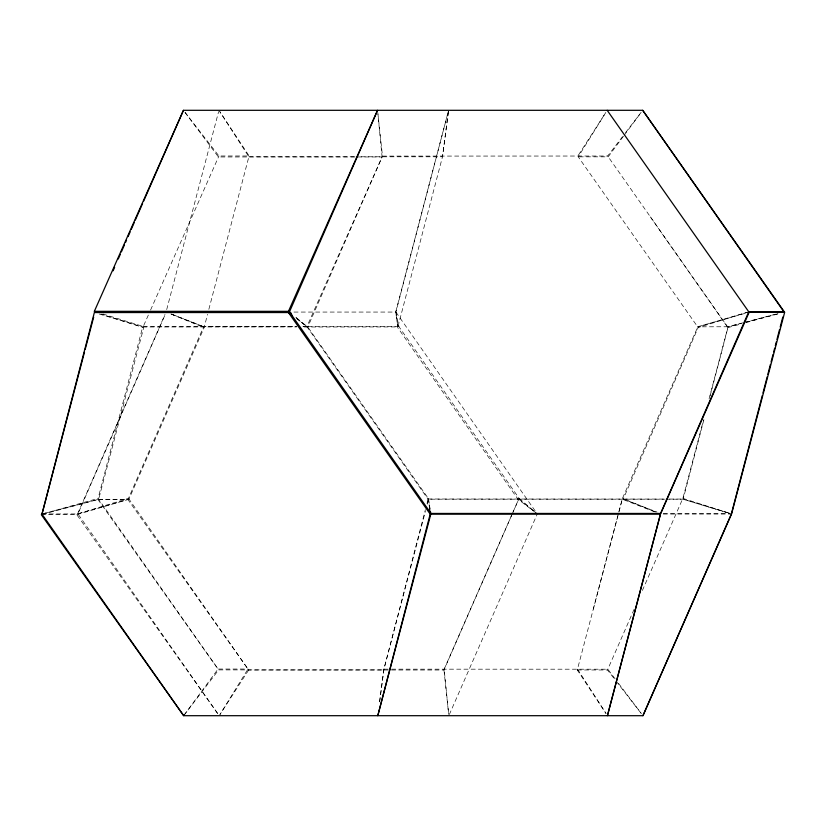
<?xml version="1.0" encoding="UTF-8"?>
<svg xmlns="http://www.w3.org/2000/svg" width="826" height="826" viewBox="0 0 826 826"><rect width="100%" height="100%" fill="white"/><g stroke="black" fill="none" stroke-linecap="round" stroke-linejoin="round"><path stroke-width="0.62" stroke-dasharray="4.13 3.1" d="M379.619 701.697L383.914 669.163L425.39 509.663M448.425 111.572L442.499 156.795L397.884 326.931L302.605 326.993M448.425 111.562L442.499 156.795L356.584 156.795M379.609 701.863L383.914 669.163L425.349 511.583M42.033 513.937L77.551 513.937L128.866 499.307L204.115 327.654L207.543 314.303M511.521 515.569L443.965 670.01L248.657 670.01L247.996 669.039L218.043 669.039L98.098 498.439L142.661 326.993L296.575 326.931M427.011 503.426L428.312 498.439L307.757 326.993L296.42 318.506M536.188 513.008L518.016 499.234L397.74 327.633L395.891 312.063L448.27 111.551L395.685 312.063L397.884 326.931M703.907 419.649L683.123 499.234L730.236 513.576M710.081 396.026L727.943 327.633L650.351 216.887M44.49 513.307L98.655 499.307L143.693 327.654L100.927 314.025M166.707 309.574L218.632 111.551M208.844 309.347L248.863 156.795L219.654 111.386L249.153 155.99L218.942 155.99L185.024 112.336M427.3 504.139L428.611 499.183L664.6 499.183M577.55 669.163L606.036 713.53L577.271 669.979L618.529 513.307M618.85 512.058L622.453 498.367L697.846 326.766L745.517 313.23M593.316 609.113L618.674 512.77M618.994 511.531L622.246 499.183L655.658 512.254M642.37 590.507L682.875 498.367L703.504 420.031M709.069 398.886L728.057 326.766L741.428 323.338M41.3 514.67L76.818 514.67L218.456 714.645L77.923 513.875L165.241 314.417M77.923 513.875L128.484 498.346L203.64 326.693L296.617 326.704M429.964 508.62L427.93 499.007L307.54 327.561L382.097 156.961L377.926 114.091M512.037 514.391L519.12 498.346L398.948 326.693L395.891 312.063L292.58 312.063M748.717 311.877L698.177 327.561L623.238 499.007L657.021 512.058M77.551 513.937L165.014 314.427M512.523 513.245L444.14 669.205L448.704 714.438M513.039 512.068L518.738 499.069L537.292 513.937L449.354 714.511M634.12 609.299L607.482 669.979L615.36 680.139M102.909 313.983L143.28 326.476L150.043 311.216M150.569 310.049L218.942 155.99M303.101 326.476L306.962 326.476L382.097 156.961L356.316 156.961M248.657 670.01L219.892 714.635L247.996 669.039L127.916 499.524L97.974 499.524L44.996 513.679M184.446 714.655L218.043 669.039M623.516 136.156L608.173 156.837L578.221 156.837L577.787 156.104L605.819 112.439L578.221 156.837L698.177 327.561M624.291 135.123L641.172 112.377M183.682 715.698L218.642 669.896L383.749 669.896M377.823 112.852L382.479 156.104L607.668 156.021L622.463 136.724M625.571 132.656L641.141 112.336M76.818 514.67L127.916 499.524M728.057 326.766L697.65 326.817L748.81 311.877M41.961 514.123L98.098 498.439M727.943 327.633L741.356 323.906M746.229 322.543L777.978 313.746M742.646 322.873L727.603 326.817L607.668 156.021M743.875 322.543L776.977 313.818M777.596 314.025L746.291 322.088M518.016 499.234L518.821 499.183M398.948 326.693L303.028 326.704M98.655 499.307L128.866 499.307M248.863 156.795L355.294 156.795M355.035 156.961L218.415 156.961L184.962 112.336M143.28 326.476L296.658 326.476M427.93 499.007L664.383 499.069M669.545 499.069L682.431 499.069L730.225 513.462M665.89 499.183L682.658 499.183M663.268 513.813L730.122 513.813M663.278 513.937L730.122 513.937M383.914 669.163L390.326 669.163M391.607 669.163L607.833 669.205L615.463 679.313M577.271 669.979L607.482 669.979M99.203 314.004L142.661 326.993M682.875 498.367L730.36 513.545M170.951 313.942L203.64 326.693M173.109 314.768L204.239 326.931M655.968 512.079L622.453 498.367M171.137 314.087L204.115 327.654M296.255 317.711L306.962 326.476M519.12 498.346L535.382 512.296M295.884 317.452L307.54 327.561M616.155 681.151L641.368 713.664M618.519 683.35L641.42 713.674M97.974 499.524L218.642 669.896M395.891 312.063L537.292 513.937M128.484 498.346L247.666 668.585M428.611 499.183L430.067 509.136M429.634 509.528L428.312 498.439M443.965 670.01L448.694 714.428"/><path stroke-width="1.24" d="M429.634 509.528L430.181 514.123L377.792 715.698L430.8 514.123L430.439 511.635M731.402 513.813L762.315 395.499M762.966 393.011L767.189 376.821M767.839 374.333L770.441 364.369M771.092 361.881L773.043 354.406M773.694 351.917L774.674 348.18M775.325 345.691L776.295 341.954M776.946 339.465L779.558 329.502M780.209 327.003L782.811 317.039M42.033 513.937L84.52 351.99M85.171 349.491L93.668 317.101M748.717 311.877L660.614 513.452L430.986 513.452L289.461 311.877L377.554 110.302L288.46 311.33L94.35 311.33L183.444 110.302L642.7 110.302L784.328 311.877L748.81 311.877L607.182 110.302M113.079 270.814L114.638 267.273M118.263 259.013L120.328 254.294M121.36 251.93L124.468 244.847M125.5 242.493L126.533 240.129M128.092 236.587L130.157 231.869M131.189 229.504L134.297 222.421M135.33 220.067L142.578 203.547M143.61 201.183L183.444 110.302M41.3 514.67L183.682 715.698L642.948 715.698L731.402 513.937M642.948 715.698L731.578 513.937L784.7 312.187L749.182 312.187L660.542 513.937L607.42 715.698L660.428 514.123L430.8 514.123M292.435 315.522L288.46 312.548L94.35 312.548L41.961 514.123L183.682 715.698M94.35 311.33L98.015 312.465M288.46 311.33L291.382 313.725M289.461 311.877L291.289 313.467M288.46 312.548L430.181 514.123M642.7 110.302L784.111 312.063"/></g></svg>
